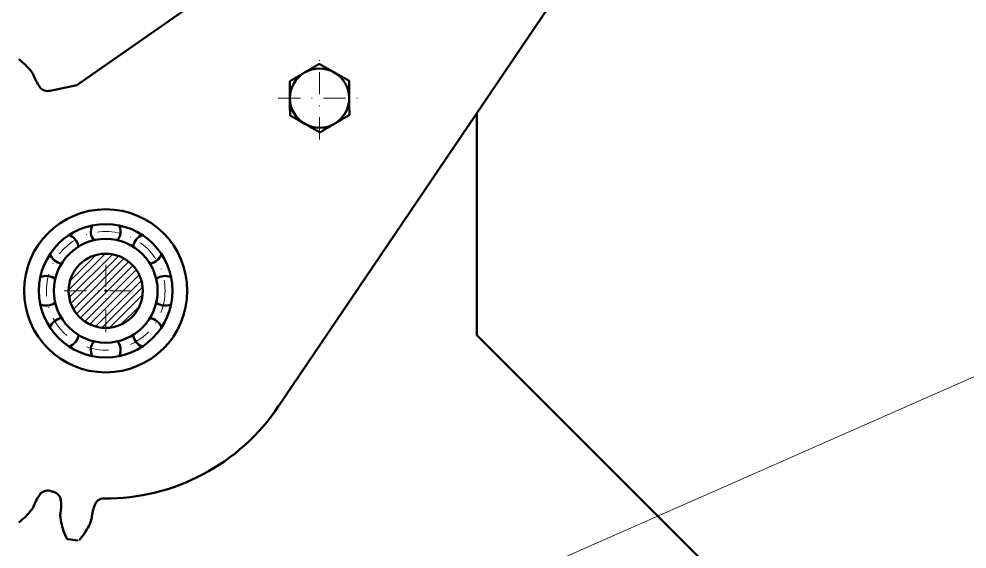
# Model space of a CAD drawing. Header units: inches. Extents: x -122986 to 27550, y -4965 to 6170.
# Drawn here: x 4584.3 to 4712.1, y 943.1 to 1014.6 of the extents above; entities that cross this region are included whole.
import ezdxf

# ---------------------------------------------------------------- set-up
doc = ezdxf.new("R2010")
doc.units = ezdxf.units.IN
doc.header["$LTSCALE"] = 2
doc.header["$MEASUREMENT"] = 0
doc.linetypes.add('CENTER', pattern=[10.16, 6.35, -1.27, 1.27, -1.27])
doc.linetypes.add('DASHDOT', pattern=[1, 0.5, -0.25, 0, -0.25])
for name, color, linetype, lineweight in [('1 mãnh', 7, 'Continuous', 5), ('1 Đường Tâm', 50, 'DASHDOT', 9), ('1 Đậm', 7, 'Continuous', 50), ('AM_7', 7, 'CENTER', 25), ('main2', 40, 'Continuous', 30)]:
    doc.layers.add(name, color=color, linetype=linetype, lineweight=lineweight)

msp = doc.modelspace()

# ---------------------------------------------------------------- hatches: boundary and pattern name
at = {"layer": '1 mãnh', "ltscale": 15}
h = msp.add_hatch(dxfattribs=at)
h.set_pattern_fill('ANSI31', color=256, scale=6)
h.set_pattern_definition([(45, (-19515.61246, 7879.8275), (-0.530330086, 0.530330086), [])])
h.paths.add_polyline_path([(4596, 982.959, 0.4142136), (4591, 977.959), (4596, 977.959)])
h.paths.add_polyline_path([(4596, 982.959), (4596, 977.959), (4601, 977.959, 0.4142136)])
h.paths.add_polyline_path([(4601, 977.959), (4596, 977.959), (4596, 972.959, 0.4142136)])
h.paths.add_polyline_path([(4596, 977.959), (4591, 977.959, 0.4142136), (4596, 972.959)])

# ---------------------------------------------------------------- linework, layer by layer
at = {"layer": '1 mãnh', "lineweight": 13, "ltscale": 15}
msp.add_line((4767.833, 990.535), (4657.688, 941.959), dxfattribs=at)
at = {"layer": '1 Đường Tâm', "lineweight": 9, "ltscale": 3}
for p, q in [((4624.832, 998.362), (4624.832, 1009.531)), ((4619.247, 1003.947), (4630.416, 1003.947)), ((4596, 972.374), (4596, 983.543)), ((4590.415, 977.959), (4601.585, 977.959))]:
    msp.add_line(p, q, dxfattribs=at)
at = {"layer": '1 Đường Tâm', "ltscale": 3}
msp.add_circle((4596, 977.959), 8, dxfattribs=at)
at = {"layer": '1 Đậm', "lineweight": 50}
for p, q in [((4642.412, 1040.81), (4592.108, 1005.697)), ((4662.814, 1026.764), (4619.203, 962.269)), ((4588.521, 1004.952), (4592.108, 1005.697)), ((4646.035, 1001.949), (4646.035, 971.959)), ((4646.035, 971.959), (4646.035, 1001.949)), ((4646.035, 971.959), (4676.035, 941.959)), ((4676.035, 941.959), (4646.035, 971.959)), ((4590.705, 944.62), (4590.514, 945.061)), ((4590.754, 944.549), (4590.705, 944.62)), ((4592.784, 944.763), (4592.486, 944.386)), ((4590.822, 944.498), (4590.754, 944.549)), ((4590.903, 944.472), (4590.822, 944.498))]:
    msp.add_line(p, q, dxfattribs=at)
for points in [[(4624.795, 1008.566), (4624.756, 1008.543), (4624.717, 1008.52), (4624.678, 1008.497), (4624.638, 1008.473), (4624.599, 1008.45), (4624.56, 1008.427), (4624.521, 1008.404), (4624.482, 1008.381), (4624.442, 1008.358), (4624.403, 1008.335), (4624.364, 1008.312), (4624.324, 1008.289), (4624.285, 1008.266), (4624.245, 1008.242), (4624.206, 1008.219), (4624.167, 1008.196), (4624.127, 1008.173), (4624.087, 1008.15), (4624.048, 1008.126), (4624.008, 1008.103), (4623.969, 1008.08), (4623.929, 1008.056), (4623.889, 1008.033), (4623.85, 1008.01), (4623.81, 1007.986), (4623.77, 1007.963), (4623.73, 1007.939), (4623.69, 1007.916), (4623.65, 1007.893), (4623.611, 1007.869), (4623.571, 1007.846), (4623.531, 1007.822), (4623.491, 1007.799), (4623.45, 1007.775), (4623.41, 1007.751), (4623.37, 1007.728), (4623.33, 1007.704), (4623.29, 1007.68), (4623.25, 1007.657), (4623.209, 1007.633), (4623.169, 1007.609), (4623.129, 1007.586), (4623.088, 1007.562), (4623.048, 1007.538), (4623.007, 1007.514), (4622.967, 1007.491), (4622.926, 1007.467), (4622.886, 1007.443), (4622.845, 1007.419), (4622.804, 1007.395)], [(4626.804, 1007.427), (4626.763, 1007.45), (4626.723, 1007.473), (4626.682, 1007.496), (4626.641, 1007.519), (4626.6, 1007.542), (4626.559, 1007.566), (4626.518, 1007.589), (4626.477, 1007.612), (4626.436, 1007.635), (4626.395, 1007.658), (4626.354, 1007.682), (4626.313, 1007.705), (4626.272, 1007.728), (4626.231, 1007.751), (4626.19, 1007.775), (4626.15, 1007.798), (4626.109, 1007.821), (4626.068, 1007.844), (4626.027, 1007.867), (4625.987, 1007.89), (4625.946, 1007.913), (4625.906, 1007.936), (4625.865, 1007.959), (4625.825, 1007.982), (4625.785, 1008.005), (4625.744, 1008.027), (4625.704, 1008.05), (4625.664, 1008.073), (4625.624, 1008.096), (4625.584, 1008.118), (4625.544, 1008.141), (4625.504, 1008.164), (4625.464, 1008.186), (4625.425, 1008.209), (4625.385, 1008.231), (4625.345, 1008.254), (4625.306, 1008.276), (4625.266, 1008.299), (4625.226, 1008.321), (4625.187, 1008.343), (4625.148, 1008.366), (4625.108, 1008.388), (4625.069, 1008.41), (4625.03, 1008.433), (4624.99, 1008.455), (4624.951, 1008.477), (4624.912, 1008.499), (4624.873, 1008.521), (4624.834, 1008.543), (4624.795, 1008.566)], [(4622.804, 1007.395), (4622.764, 1007.371), (4622.723, 1007.347), (4622.682, 1007.323), (4622.642, 1007.299), (4622.601, 1007.276), (4622.56, 1007.252), (4622.52, 1007.228), (4622.479, 1007.204), (4622.439, 1007.18), (4622.399, 1007.156), (4622.358, 1007.133), (4622.318, 1007.109), (4622.278, 1007.085), (4622.237, 1007.062), (4622.197, 1007.038), (4622.157, 1007.014), (4622.117, 1006.991), (4622.077, 1006.967), (4622.037, 1006.944), (4621.997, 1006.92), (4621.957, 1006.897), (4621.917, 1006.873), (4621.877, 1006.85), (4621.837, 1006.826), (4621.797, 1006.803), (4621.758, 1006.78), (4621.718, 1006.756), (4621.678, 1006.733), (4621.639, 1006.71), (4621.599, 1006.686), (4621.559, 1006.663), (4621.52, 1006.64), (4621.48, 1006.617), (4621.441, 1006.593), (4621.401, 1006.57), (4621.362, 1006.547), (4621.323, 1006.524), (4621.283, 1006.501), (4621.244, 1006.478), (4621.205, 1006.454), (4621.165, 1006.431), (4621.126, 1006.408), (4621.087, 1006.385), (4621.048, 1006.362), (4621.009, 1006.339), (4620.97, 1006.316), (4620.931, 1006.293), (4620.891, 1006.27), (4620.852, 1006.247), (4620.813, 1006.224)], [(4628.813, 1006.288), (4628.774, 1006.31), (4628.735, 1006.332), (4628.695, 1006.355), (4628.656, 1006.377), (4628.616, 1006.4), (4628.577, 1006.422), (4628.537, 1006.444), (4628.498, 1006.467), (4628.458, 1006.489), (4628.418, 1006.512), (4628.378, 1006.535), (4628.338, 1006.557), (4628.298, 1006.58), (4628.258, 1006.603), (4628.218, 1006.625), (4628.178, 1006.648), (4628.138, 1006.671), (4628.098, 1006.694), (4628.058, 1006.716), (4628.017, 1006.739), (4627.977, 1006.762), (4627.937, 1006.785), (4627.897, 1006.807), (4627.857, 1006.83), (4627.816, 1006.853), (4627.776, 1006.876), (4627.736, 1006.899), (4627.696, 1006.921), (4627.655, 1006.944), (4627.615, 1006.967), (4627.575, 1006.99), (4627.534, 1007.013), (4627.494, 1007.036), (4627.453, 1007.059), (4627.413, 1007.082), (4627.372, 1007.105), (4627.332, 1007.128), (4627.292, 1007.15), (4627.251, 1007.173), (4627.21, 1007.196), (4627.17, 1007.219), (4627.129, 1007.242), (4627.089, 1007.265), (4627.048, 1007.288), (4627.008, 1007.311), (4626.967, 1007.334), (4626.926, 1007.358), (4626.886, 1007.381), (4626.845, 1007.404), (4626.804, 1007.427)], [(4620.813, 1006.224), (4620.814, 1006.179), (4620.814, 1006.134), (4620.815, 1006.088), (4620.815, 1006.043), (4620.815, 1005.997), (4620.816, 1005.952), (4620.816, 1005.906), (4620.816, 1005.861), (4620.817, 1005.815), (4620.817, 1005.77), (4620.817, 1005.724), (4620.818, 1005.678), (4620.818, 1005.633), (4620.819, 1005.587), (4620.819, 1005.541), (4620.819, 1005.495), (4620.82, 1005.45), (4620.82, 1005.404), (4620.82, 1005.358), (4620.821, 1005.312), (4620.821, 1005.266), (4620.821, 1005.22), (4620.822, 1005.174), (4620.822, 1005.128), (4620.823, 1005.082), (4620.823, 1005.035), (4620.823, 1004.989), (4620.824, 1004.943), (4620.824, 1004.897), (4620.824, 1004.85), (4620.825, 1004.804), (4620.825, 1004.758), (4620.825, 1004.711), (4620.826, 1004.665), (4620.826, 1004.618), (4620.827, 1004.572), (4620.827, 1004.525), (4620.827, 1004.478), (4620.828, 1004.432), (4620.828, 1004.385), (4620.828, 1004.338), (4620.829, 1004.291), (4620.829, 1004.244), (4620.83, 1004.198), (4620.83, 1004.151), (4620.83, 1004.104), (4620.831, 1004.057), (4620.831, 1004.009), (4620.831, 1003.962), (4620.832, 1003.915)], [(4628.832, 1003.979), (4628.831, 1004.026), (4628.831, 1004.073), (4628.83, 1004.12), (4628.83, 1004.167), (4628.83, 1004.214), (4628.829, 1004.261), (4628.829, 1004.308), (4628.829, 1004.355), (4628.828, 1004.402), (4628.828, 1004.449), (4628.827, 1004.496), (4628.827, 1004.543), (4628.827, 1004.59), (4628.826, 1004.636), (4628.826, 1004.683), (4628.826, 1004.729), (4628.825, 1004.776), (4628.825, 1004.822), (4628.824, 1004.869), (4628.824, 1004.915), (4628.824, 1004.962), (4628.823, 1005.008), (4628.823, 1005.054), (4628.823, 1005.1), (4628.822, 1005.147), (4628.822, 1005.193), (4628.822, 1005.239), (4628.821, 1005.285), (4628.821, 1005.331), (4628.82, 1005.377), (4628.82, 1005.423), (4628.82, 1005.469), (4628.819, 1005.514), (4628.819, 1005.56), (4628.819, 1005.606), (4628.818, 1005.652), (4628.818, 1005.697), (4628.818, 1005.743), (4628.817, 1005.789), (4628.817, 1005.834), (4628.816, 1005.88), (4628.816, 1005.925), (4628.816, 1005.971), (4628.815, 1006.016), (4628.815, 1006.061), (4628.815, 1006.107), (4628.814, 1006.152), (4628.814, 1006.197), (4628.814, 1006.243), (4628.813, 1006.288)], [(4620.832, 1003.915), (4620.832, 1003.868), (4620.833, 1003.821), (4620.833, 1003.774), (4620.833, 1003.727), (4620.834, 1003.679), (4620.834, 1003.632), (4620.834, 1003.585), (4620.835, 1003.538), (4620.835, 1003.491), (4620.836, 1003.445), (4620.836, 1003.398), (4620.836, 1003.351), (4620.837, 1003.304), (4620.837, 1003.257), (4620.837, 1003.211), (4620.838, 1003.164), (4620.838, 1003.118), (4620.838, 1003.071), (4620.839, 1003.025), (4620.839, 1002.978), (4620.84, 1002.932), (4620.84, 1002.886), (4620.84, 1002.839), (4620.841, 1002.793), (4620.841, 1002.747), (4620.841, 1002.701), (4620.842, 1002.655), (4620.842, 1002.609), (4620.843, 1002.563), (4620.843, 1002.517), (4620.843, 1002.471), (4620.844, 1002.425), (4620.844, 1002.379), (4620.844, 1002.334), (4620.845, 1002.288), (4620.845, 1002.242), (4620.845, 1002.196), (4620.846, 1002.151), (4620.846, 1002.105), (4620.847, 1002.06), (4620.847, 1002.014), (4620.847, 1001.969), (4620.848, 1001.923), (4620.848, 1001.878), (4620.848, 1001.832), (4620.849, 1001.787), (4620.849, 1001.742), (4620.849, 1001.696), (4620.85, 1001.651), (4620.85, 1001.606)], [(4628.85, 1001.669), (4628.85, 1001.715), (4628.849, 1001.76), (4628.849, 1001.805), (4628.848, 1001.851), (4628.848, 1001.896), (4628.848, 1001.942), (4628.847, 1001.987), (4628.847, 1002.033), (4628.847, 1002.078), (4628.846, 1002.124), (4628.846, 1002.17), (4628.846, 1002.215), (4628.845, 1002.261), (4628.845, 1002.307), (4628.844, 1002.353), (4628.844, 1002.398), (4628.844, 1002.444), (4628.843, 1002.49), (4628.843, 1002.536), (4628.843, 1002.582), (4628.842, 1002.628), (4628.842, 1002.674), (4628.842, 1002.72), (4628.841, 1002.766), (4628.841, 1002.812), (4628.84, 1002.858), (4628.84, 1002.904), (4628.84, 1002.951), (4628.839, 1002.997), (4628.839, 1003.043), (4628.839, 1003.09), (4628.838, 1003.136), (4628.838, 1003.183), (4628.837, 1003.229), (4628.837, 1003.276), (4628.837, 1003.322), (4628.836, 1003.369), (4628.836, 1003.415), (4628.836, 1003.462), (4628.835, 1003.509), (4628.835, 1003.556), (4628.835, 1003.602), (4628.834, 1003.649), (4628.834, 1003.696), (4628.833, 1003.743), (4628.833, 1003.79), (4628.833, 1003.837), (4628.832, 1003.884), (4628.832, 1003.931), (4628.832, 1003.979)], [(4622.859, 1000.467), (4622.818, 1000.49), (4622.778, 1000.513), (4622.737, 1000.536), (4622.696, 1000.56), (4622.655, 1000.583), (4622.614, 1000.606), (4622.573, 1000.629), (4622.532, 1000.652), (4622.492, 1000.675), (4622.451, 1000.699), (4622.41, 1000.722), (4622.369, 1000.745), (4622.328, 1000.768), (4622.287, 1000.792), (4622.246, 1000.815), (4622.205, 1000.838), (4622.164, 1000.861), (4622.123, 1000.884), (4622.082, 1000.907), (4622.042, 1000.93), (4622.001, 1000.953), (4621.961, 1000.976), (4621.92, 1000.999), (4621.88, 1001.022), (4621.84, 1001.045), (4621.799, 1001.068), (4621.759, 1001.09), (4621.719, 1001.113), (4621.679, 1001.136), (4621.639, 1001.159), (4621.599, 1001.181), (4621.559, 1001.204), (4621.519, 1001.226), (4621.48, 1001.249), (4621.44, 1001.271), (4621.4, 1001.294), (4621.361, 1001.316), (4621.321, 1001.339), (4621.282, 1001.361), (4621.242, 1001.384), (4621.203, 1001.406), (4621.163, 1001.428), (4621.124, 1001.45), (4621.085, 1001.473), (4621.046, 1001.495), (4621.006, 1001.517), (4620.967, 1001.539), (4620.928, 1001.562), (4620.889, 1001.584), (4620.85, 1001.606)], [(4626.859, 1000.499), (4626.9, 1000.523), (4626.94, 1000.546), (4626.981, 1000.57), (4627.022, 1000.594), (4627.062, 1000.618), (4627.103, 1000.642), (4627.143, 1000.666), (4627.184, 1000.69), (4627.224, 1000.714), (4627.265, 1000.737), (4627.305, 1000.761), (4627.345, 1000.785), (4627.386, 1000.808), (4627.426, 1000.832), (4627.466, 1000.856), (4627.506, 1000.879), (4627.546, 1000.903), (4627.587, 1000.926), (4627.627, 1000.95), (4627.667, 1000.974), (4627.707, 1000.997), (4627.746, 1001.021), (4627.786, 1001.044), (4627.826, 1001.067), (4627.866, 1001.091), (4627.906, 1001.114), (4627.945, 1001.138), (4627.985, 1001.161), (4628.025, 1001.184), (4628.064, 1001.207), (4628.104, 1001.231), (4628.144, 1001.254), (4628.183, 1001.277), (4628.223, 1001.3), (4628.262, 1001.324), (4628.301, 1001.347), (4628.341, 1001.37), (4628.38, 1001.393), (4628.419, 1001.416), (4628.459, 1001.439), (4628.498, 1001.462), (4628.537, 1001.485), (4628.576, 1001.508), (4628.616, 1001.531), (4628.655, 1001.555), (4628.694, 1001.577), (4628.733, 1001.6), (4628.772, 1001.623), (4628.811, 1001.646), (4628.85, 1001.669)], [(4622.859, 1000.467), (4622.9, 1000.444), (4622.941, 1000.421), (4622.981, 1000.398), (4623.022, 1000.375), (4623.063, 1000.352), (4623.103, 1000.329), (4623.144, 1000.306), (4623.185, 1000.283), (4623.225, 1000.26), (4623.266, 1000.237), (4623.306, 1000.214), (4623.347, 1000.191), (4623.387, 1000.168), (4623.428, 1000.145), (4623.468, 1000.122), (4623.508, 1000.099), (4623.549, 1000.076), (4623.589, 1000.053), (4623.63, 1000.03), (4623.67, 1000.007), (4623.71, 999.985), (4623.751, 999.962), (4623.791, 999.939), (4623.831, 999.916), (4623.871, 999.893), (4623.912, 999.87), (4623.952, 999.848), (4623.992, 999.825), (4624.032, 999.802), (4624.073, 999.779), (4624.113, 999.757), (4624.153, 999.734), (4624.193, 999.711), (4624.233, 999.688), (4624.273, 999.666), (4624.313, 999.643), (4624.353, 999.62), (4624.393, 999.597), (4624.433, 999.575), (4624.473, 999.552), (4624.513, 999.53), (4624.553, 999.507), (4624.592, 999.485), (4624.632, 999.462), (4624.672, 999.44), (4624.711, 999.417), (4624.75, 999.395), (4624.79, 999.373), (4624.829, 999.35), (4624.868, 999.328)], [(4624.868, 999.328), (4624.907, 999.351), (4624.947, 999.374), (4624.986, 999.397), (4625.025, 999.42), (4625.064, 999.443), (4625.103, 999.466), (4625.142, 999.489), (4625.182, 999.512), (4625.221, 999.536), (4625.26, 999.559), (4625.3, 999.582), (4625.339, 999.605), (4625.378, 999.628), (4625.418, 999.651), (4625.457, 999.675), (4625.497, 999.698), (4625.536, 999.721), (4625.576, 999.744), (4625.615, 999.767), (4625.655, 999.791), (4625.695, 999.814), (4625.734, 999.837), (4625.774, 999.861), (4625.814, 999.884), (4625.854, 999.907), (4625.893, 999.931), (4625.933, 999.954), (4625.973, 999.978), (4626.013, 1000.001), (4626.053, 1000.025), (4626.093, 1000.048), (4626.133, 1000.072), (4626.173, 1000.095), (4626.213, 1000.119), (4626.253, 1000.142), (4626.293, 1000.166), (4626.333, 1000.19), (4626.374, 1000.213), (4626.414, 1000.237), (4626.454, 1000.261), (4626.494, 1000.284), (4626.535, 1000.308), (4626.575, 1000.332), (4626.616, 1000.356), (4626.656, 1000.379), (4626.697, 1000.403), (4626.737, 1000.427), (4626.778, 1000.451), (4626.818, 1000.475), (4626.859, 1000.499)]]:
    msp.add_lwpolyline(points, dxfattribs=at)
at = {"layer": '1 Đậm', "linetype": 'Continuous'}
for radius in [11, 9, 7, 5]:
    msp.add_circle((4596, 977.959), radius, dxfattribs=at)
at = {"layer": '1 Đậm', "lineweight": 50}
for centre, radius, start, end in [((4578.146, 1001.304), 10.006, 38.75, 52.03062), ((4584.288, 1006.233), 2.13, 22.05603, 38.75003), ((4624.832, 1003.947), 4, 120.45504, 180.45504), ((4624.832, 1003.947), 4, 60.45504, 120.45504), ((4624.832, 1003.947), 4, 0.45504, 60.45504), ((4593.99, 1010.164), 8.338, 202.05601, 214.22327), ((4588.173, 1006.208), 1.303, 214.22326, 285.48631), ((4624.832, 1003.947), 4, 180.45504, 240.45504), ((4624.832, 1003.947), 4, 300.45504, 0.45504), ((4624.832, 1003.947), 4, 240.45504, 300.45504), ((4596, 977.959), 28.01, 269.51369, 326.32812), ((4588.173, 949.71), 1.303, 74.51369, 145.77674), ((4593.99, 945.753), 8.338, 145.77673, 157.94399), ((4596, 977.959), 28.01, 254.51369, 255.48631), ((4588.654, 949.581), 1.303, 4.22326, 75.48631), ((4595.751, 948.647), 1.303, 89.51369, 160.77674), ((4584.288, 949.684), 2.13, 321.24996, 337.94397), ((4581.638, 949.063), 8.338, 352.05601, 4.22327), ((4602.394, 946.331), 8.338, 160.77673, 172.94399), ((4578.146, 954.614), 10.006, 307.96938, 321.25), ((4592.005, 947.616), 2.13, 172.05603, 188.75003), ((4599.789, 948.814), 10.006, 188.75, 202.03062), ((4592.005, 947.616), 2.13, 336.24997, 352.94397), ((4584.797, 950.788), 10.006, 322.96938, 336.25), ((4596, 977.959), 33.873, 261.34481, 263.65519)]:
    msp.add_arc(centre, radius, start, end, dxfattribs=at)
at = {"layer": '1 Đậm', "linetype": 'Continuous'}
for centre, start, end in [((4596, 985.959), 156.03188, 216.42187), ((4596, 985.959), 323.57249, 0), ((4596, 985.959), 0, 23.97374), ((4590.343, 983.616), 8.57814, 68.97377), ((4601.657, 983.616), 111.03187, 171.4275), ((4590.343, 983.616), 201.02625, 261.42188), ((4601.657, 983.616), 278.57251, 338.96814), ((4588, 977.959), 53.57812, 113.97375), ((4604, 977.959), 66.03189, 126.42752), ((4588, 977.959), 246.02626, 306.4219), ((4604, 977.959), 233.5725, 293.96813), ((4590.343, 972.302), 98.57813, 158.97377), ((4601.657, 972.302), 21.03187, 81.42751), ((4590.343, 972.302), 291.02625, 351.42188), ((4601.657, 972.302), 188.57251, 248.96815), ((4596, 969.959), 143.57812, 203.96811), ((4596, 969.959), 0, 36.42751), ((4596, 969.959), 336.02626, 0)]:
    msp.add_arc(centre, 2, start, end, dxfattribs=at)
msp.add_point((4596, 977.959), dxfattribs=at)
at = {"layer": 'AM_7', "lineweight": 9}
msp.add_point((4596, 977.959), dxfattribs=at)
at = {"layer": 'main2', "lineweight": 9}
for p, q in [((4596, 949.949), (4595.762, 949.95)), ((4592.338, 944.297), (4592.257, 944.293)), ((4592.42, 944.329), (4592.338, 944.297)), ((4592.486, 944.386), (4592.42, 944.329))]:
    msp.add_line(p, q, dxfattribs=at)

doc.saveas('drawing.dxf')
